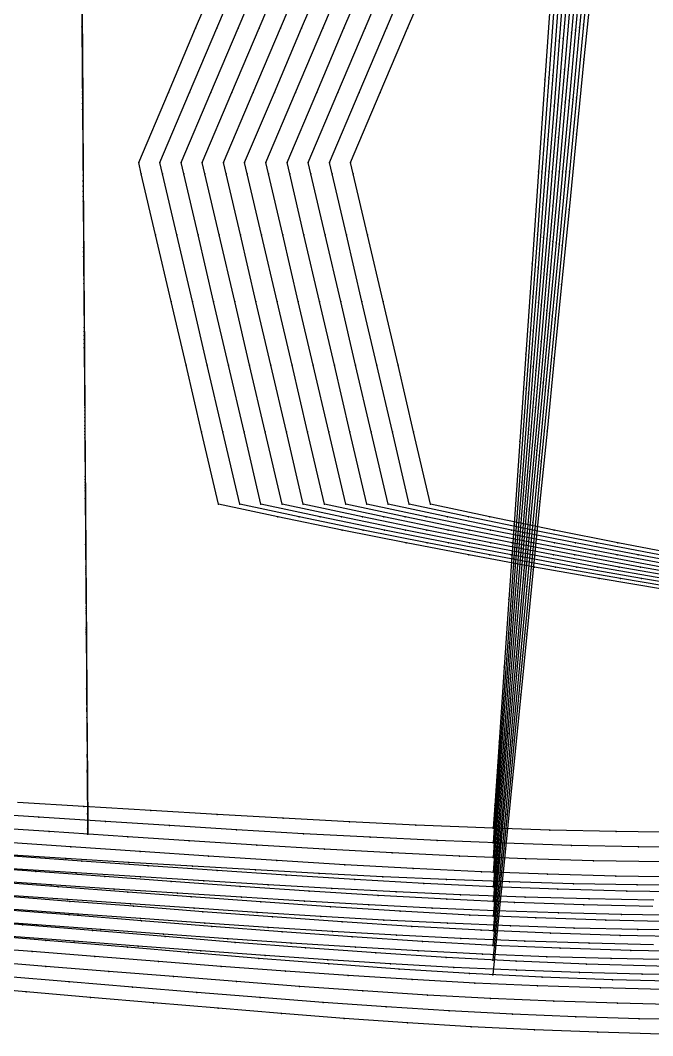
# Model space of a CAD drawing. Extents: x -2408 to 1029, y -526 to 2095.
# Drawn here: x -390.9 to -239.5, y -521.3 to -278.4 of the extents above; entities that cross this region are included whole.
import ezdxf

# ---------------------------------------------------------------- set-up
doc = ezdxf.new("R2010")
doc.units = 0

# ---------------------------------------------------------------- blocks, each defined once
blk = doc.blocks.new(' -30')
at = {"layer": '1'}
blk.add_lwpolyline([(-221.079458, -312.526609), (-236.305912, -312.373558), (-251.598508, -312.072147), (-266.88772, -311.630837), (-281.983351, -311.066357), (-297.263212, -310.381225), (-312.477629, -309.606419), (-327.749207, -308.758059), (-342.760814, -307.877856), (-358.028087, -306.955621), (-373.159335, -306.029753), (-388.425717, -305.092813)], dxfattribs=at)
at = {"layer": '14'}
blk.add_lwpolyline([(-225.498006, -299.797372), (-241.382042, -299.587754), (-257.263122, -299.219845), (-270.830917, -298.787241), (-289.345211, -298.036239), (-305.208157, -297.27015), (-321.066482, -296.417223), (-336.921449, -295.502206), (-352.774335, -294.549846), (-368.822548, -293.571679), (-384.674062, -292.600278)], dxfattribs=at)
at = {"layer": '2'}
for p in [(-355.685272, -139.506483), (-355.685272, -139.506483), (-336.560745, -221.276855), (-336.560745, -221.276855), (-270.811558, -298.787918), (-367.873306, -300.229836)]:
    blk.add_point(p, dxfattribs=at)
at = {"layer": '3'}
for p in [(-369.253969, -107.066139), (-342.052132, -107.416397), (-258.429068, -119.720211), (-348.576922, -122.774639), (-369.112463, -126.863799), (-355.048966, -142.227126), (-259.951754, -141.740336), (-368.973188, -146.349275), (-351.629455, -156.847865), (-261.474439, -163.760443), (-368.83726, -165.366439), (-347.906597, -172.765615), (-368.705795, -183.759273), (-262.970281, -185.392358), (-344.339424, -188.01771), (-368.579908, -201.371646), (-340.616566, -203.935458), (-264.412433, -206.247836), (-368.460716, -218.047468), (-322.368478, -224.291877), (-306.992465, -227.457526), (-265.77405, -225.938686), (-291.672102, -230.516738), (-368.349333, -233.630645), (-276.671849, -233.412617), (-260.948985, -236.325204), (-245.413768, -239.056234), (-267.028291, -244.076713), (-368.199343, -254.61524), (-268.148308, -260.273691), (-368.0732, -272.263373), (-269.386474, -278.179268), (-367.974671, -286.048234), (-368.822548, -293.571679), (-270.434573, -293.336208), (-352.774335, -294.549846), (-336.921449, -295.502206), (-321.066482, -296.417223), (-305.208157, -297.27015), (-289.345211, -298.036239), (-270.830917, -298.787241), (-367.882046, -299.007114), (-257.263122, -299.219845), (-241.382042, -299.587754), (-373.159335, -306.029753), (-358.028087, -306.955621), (-342.760814, -307.877856), (-327.749207, -308.758059), (-312.477629, -309.606419), (-297.263212, -310.381225), (-281.983351, -311.066357), (-266.88772, -311.630837), (-251.598508, -312.072147), (-236.305912, -312.373558)]:
    blk.add_point(p, dxfattribs=at)
at = {"layer": '8'}
for points in [[(-370.332467, 43.822679), (-370.213274, 27.146873), (-370.087388, 9.5345), (-369.955922, -8.858333), (-369.819995, -27.875516), (-369.68072, -47.360992), (-369.539213, -67.158653), (-369.396591, -87.112386), (-369.253969, -107.066139), (-369.112463, -126.863799), (-368.973188, -146.349275), (-368.83726, -165.366439), (-368.705795, -183.759273), (-368.579908, -201.371646), (-368.460716, -218.047468), (-368.349333, -233.630645), (-368.199343, -254.61524), (-368.0732, -272.263373), (-367.974671, -286.048234), (-367.882046, -299.007114), (-367.873306, -300.229836)], [(-249.091949, 15.307263), (-250.517034, -5.301401), (-251.7552, -23.206977), (-252.875217, -39.403948), (-254.129457, -57.541968), (-255.491074, -77.232818), (-256.933227, -98.088314), (-258.429068, -119.720211), (-259.951754, -141.740336), (-261.474439, -163.760443), (-262.970281, -185.392358), (-264.412433, -206.247836), (-265.77405, -225.938686), (-267.028291, -244.076713), (-268.148308, -260.273691), (-269.386474, -278.179268), (-270.434573, -293.336208), (-270.811558, -298.787918)], [(-355.685272, -139.506483), (-348.576922, -122.774639), (-342.052132, -107.416397), (-335.8002, -92.700416), (-329.941059, -78.908997), (-323.969141, -64.852121), (-322.167053, -60.610313)], [(-336.560745, -221.276855), (-340.616566, -203.935458), (-344.339424, -188.01771), (-347.906597, -172.765615), (-351.629455, -156.847865), (-355.048966, -142.227126), (-355.685272, -139.506483)], [(-166.634769, -251.123543), (-182.830753, -248.856042), (-198.130621, -246.609965), (-213.177537, -244.311816), (-229.812285, -241.661319), (-245.413768, -239.056234), (-260.948985, -236.325204), (-276.671849, -233.412617), (-291.672102, -230.516738), (-306.992465, -227.457526), (-322.368478, -224.291877), (-336.560745, -221.276855)]]:
    blk.add_lwpolyline(points, dxfattribs=at)
blk = doc.blocks.new(' -31')
at = {"layer": '1'}
blk.add_lwpolyline([(-232.359318, -315.984525), (-247.79385, -315.699055), (-263.169757, -315.266989), (-278.596296, -314.6952), (-294.010908, -313.998967), (-309.427135, -313.197615), (-324.674553, -312.325919), (-340.083135, -311.390266), (-355.240609, -310.441104), (-370.646631, -309.464332), (-386.065395, -308.481187)], dxfattribs=at)
at = {"layer": '14'}
blk.add_lwpolyline([(-219.939277, -303.403216), (-235.989395, -303.228985), (-252.036828, -302.889959), (-268.079188, -302.393054), (-284.193062, -301.743583), (-300.221537, -300.969655), (-316.244641, -300.095426), (-332.263749, -299.147884), (-348.280214, -298.154016), (-363.594789, -297.184995), (-379.609548, -296.167345), (-395.623802, -295.14478)], dxfattribs=at)
at = {"layer": '2'}
for p in [(-350.605278, -139.506483), (-350.605278, -139.506483), (-331.480751, -221.276855), (-331.480751, -221.276855), (-367.873306, -300.229836), (-270.811558, -302.293129)]:
    blk.add_point(p, dxfattribs=at)
at = {"layer": '3'}
for p in [(-336.972144, -107.416392), (-257.487822, -119.228744), (-343.496931, -122.774636), (-369.112463, -125.438093), (-349.968972, -142.227126), (-259.126252, -141.740322), (-368.973188, -145.083808), (-346.54946, -156.847865), (-260.220324, -156.772558), (-368.83726, -164.257396), (-261.305836, -171.687183), (-342.826603, -172.765615), (-368.705795, -182.801482), (-339.259429, -188.01771), (-262.899335, -193.581419), (-368.579908, -200.558689), (-335.536572, -203.935458), (-264.425436, -214.549616), (-368.460715, -217.371643), (-317.288484, -224.291877), (-301.912471, -227.457526), (-286.592108, -230.516738), (-368.349333, -233.082968), (-271.591854, -233.412617), (-265.855252, -234.194881), (-255.868991, -236.325204), (-240.333774, -239.056234), (-368.246875, -247.535287), (-267.159901, -252.120389), (-368.112365, -266.508852), (-268.310493, -267.929205), (-368.004214, -281.764444), (-269.555052, -285.029088), (-379.609548, -296.167345), (-367.907521, -295.403656), (-363.594789, -297.184995), (-348.280214, -298.154016), (-270.549095, -298.686962), (-332.263749, -299.147884), (-316.244641, -300.095426), (-300.221537, -300.969655), (-284.193062, -301.743583), (-268.079188, -302.393054), (-252.036828, -302.889959), (-235.989395, -303.228985), (-370.646631, -309.464332), (-355.240609, -310.441104), (-340.083135, -311.390266), (-324.674553, -312.325919), (-309.427135, -313.197615), (-294.010908, -313.998967), (-278.596296, -314.6952), (-263.169757, -315.266989), (-247.79385, -315.699055)]:
    blk.add_point(p, dxfattribs=at)
at = {"layer": '8'}
for points in [[(-370.332467, 46.652038), (-370.213274, 29.839083), (-370.087387, 12.081875), (-369.955922, -6.462212), (-369.819994, -25.635782), (-369.68072, -45.281497), (-369.539213, -65.241963), (-369.396591, -85.359785), (-369.253969, -105.477627), (-369.112463, -125.438093), (-368.973188, -145.083808), (-368.83726, -164.257396), (-368.705795, -182.801482), (-368.579908, -200.558689), (-368.460715, -217.371643), (-368.349333, -233.082968), (-368.246875, -247.535287), (-368.112365, -266.508852), (-368.004214, -281.764444), (-367.907521, -295.403656), (-367.873306, -300.229836)], [(-247.440948, 18.812463), (-248.974359, -2.25617), (-250.306644, -20.561388), (-251.511798, -37.119862), (-252.861378, -55.662707), (-254.326498, -75.793048), (-255.878275, -97.114022), (-257.487822, -119.228744), (-259.126252, -141.740322), (-260.220324, -156.772558), (-261.305836, -171.687183), (-262.899335, -193.581419), (-264.425436, -214.549616), (-265.855252, -234.194881), (-267.159901, -252.120389), (-268.310493, -267.929205), (-269.555052, -285.029088), (-270.549095, -298.686962), (-270.811558, -302.293129)], [(-350.605278, -139.506483), (-343.496931, -122.774636), (-336.972144, -107.416392), (-330.720215, -92.70041), (-324.861077, -78.908991), (-318.889163, -64.852117), (-317.087078, -60.610313)], [(-331.480751, -221.276855), (-335.536572, -203.935458), (-339.259429, -188.01771), (-342.826603, -172.765615), (-346.54946, -156.847865), (-349.968972, -142.227126), (-350.605278, -139.506483)], [(-161.554775, -251.123543), (-177.750759, -248.856042), (-193.050627, -246.609965), (-208.097543, -244.311816), (-224.732291, -241.661319), (-240.333774, -239.056234), (-255.868991, -236.325204), (-271.591854, -233.412617), (-286.592108, -230.516738), (-301.912471, -227.457526), (-317.288484, -224.291877), (-331.480751, -221.276855)]]:
    blk.add_lwpolyline(points, dxfattribs=at)
blk = doc.blocks.new(' -32')
at = {"layer": '1'}
blk.add_lwpolyline([(-224.958535, -319.632813), (-240.090872, -319.407763), (-255.130042, -319.03929), (-270.255401, -318.528109), (-285.427385, -317.881659), (-300.542075, -317.119438), (-315.972145, -316.244473), (-331.077609, -315.318585), (-346.409663, -314.335485), (-361.511141, -313.346831), (-376.612028, -312.349246), (-392.062592, -311.327131)], dxfattribs=at)
at = {"layer": '14'}
blk.add_lwpolyline([(-230.541683, -306.865451), (-246.755519, -306.558445), (-262.96451, -306.085646), (-278.826085, -305.466859), (-295.02044, -304.692243), (-311.208584, -303.802179), (-327.392006, -302.82596), (-343.572197, -301.792879), (-358.258268, -300.830447), (-377.132435, -299.587055), (-393.309773, -298.517615)], dxfattribs=at)
at = {"layer": '2'}
for p in [(-345.525284, -139.506483), (-345.525284, -139.506483), (-326.400757, -221.276855), (-326.400757, -221.276855), (-367.873306, -300.229836), (-270.811558, -305.798321)]:
    blk.add_point(p, dxfattribs=at)
at = {"layer": '3'}
for p in [(-331.892144, -107.416397), (-256.546576, -118.737277), (-338.416933, -122.774639), (-369.112463, -124.012412), (-257.7145, -134.052625), (-344.888978, -142.227126), (-368.973188, -143.818365), (-258.887006, -149.428053), (-341.469466, -156.847865), (-368.83726, -163.14834), (-260.054931, -164.7434), (-337.746609, -172.765615), (-368.705795, -181.843678), (-261.20911, -179.878509), (-334.179435, -188.01771), (-262.340382, -194.713218), (-368.579908, -199.74572), (-330.456578, -203.935458), (-263.974293, -216.139193), (-368.460715, -216.695807), (-312.208475, -224.291882), (-296.832457, -227.457534), (-281.512092, -230.516747), (-368.349333, -232.535279), (-266.511837, -233.412627), (-265.505117, -236.213355), (-250.788973, -236.325215), (-235.253757, -239.056245), (-368.246875, -247.105478), (-266.901932, -254.530213), (-368.112365, -266.23381), (-268.133807, -270.684167), (-368.004213, -281.613841), (-269.466287, -288.157381), (-367.907521, -295.364287), (-377.132435, -299.587055), (-358.258268, -300.830447), (-343.572197, -301.792879), (-327.392006, -302.82596), (-270.530553, -302.113426), (-311.208584, -303.802179), (-295.02044, -304.692243), (-278.826085, -305.466859), (-262.96451, -306.085646), (-246.755519, -306.558445), (-376.612028, -312.349246), (-361.511141, -313.346831), (-346.409663, -314.335485), (-331.077609, -315.318585), (-315.972145, -316.244473), (-300.542075, -317.119438), (-285.427385, -317.881659), (-270.255401, -318.528109), (-255.130042, -319.03929), (-240.090872, -319.407763)]:
    blk.add_point(p, dxfattribs=at)
at = {"layer": '8'}
for points in [[(-370.332467, 49.481394), (-370.213274, 32.531306), (-370.087387, 14.629262), (-369.955922, -4.066078), (-369.819994, -23.396054), (-369.680719, -43.202007), (-369.539213, -63.32526), (-369.396591, -83.60721), (-369.253969, -103.88914), (-369.112463, -124.012412), (-368.973188, -143.818365), (-368.83726, -163.14834), (-368.705795, -181.843678), (-368.579908, -199.74572), (-368.460715, -216.695807), (-368.349333, -232.535279), (-368.246875, -247.105478), (-368.112365, -266.23381), (-368.004213, -281.613841), (-367.907521, -295.364287), (-367.873306, -300.229836)], [(-245.789948, 22.317662), (-247.431685, 0.789055), (-248.858088, -17.915799), (-250.148379, -34.835779), (-251.5933, -53.783461), (-253.161923, -74.35329), (-254.823324, -96.139745), (-256.546576, -118.737277), (-257.7145, -134.052625), (-258.887006, -149.428053), (-260.054931, -164.7434), (-261.20911, -179.878509), (-262.340382, -194.713218), (-263.974293, -216.139193), (-265.505117, -236.213355), (-266.901932, -254.530213), (-268.133807, -270.684167), (-269.466287, -288.157381), (-270.530553, -302.113426), (-270.811558, -305.798321)], [(-345.525284, -139.506483), (-338.416933, -122.774639), (-331.892144, -107.416397), (-325.640212, -92.700416), (-319.781071, -78.908997), (-313.809153, -64.852121), (-312.007065, -60.610313)], [(-326.400757, -221.276855), (-330.456578, -203.935458), (-334.179435, -188.01771), (-337.746609, -172.765615), (-341.469466, -156.847865), (-344.888978, -142.227126), (-345.525284, -139.506483)], [(-156.474762, -251.123543), (-172.670744, -248.856046), (-187.970611, -246.609971), (-203.017526, -244.311824), (-219.652273, -241.661329), (-235.253757, -239.056245), (-250.788973, -236.325215), (-266.511837, -233.412627), (-281.512092, -230.516747), (-296.832457, -227.457534), (-312.208475, -224.291882), (-326.400757, -221.276855)]]:
    blk.add_lwpolyline(points, dxfattribs=at)
blk = doc.blocks.new(' -33')
at = {"layer": '1'}
blk.add_lwpolyline([(-220.881691, -323.237825), (-236.151977, -323.032284), (-251.366381, -322.678641), (-266.629784, -322.176643), (-281.724085, -321.5385), (-296.976042, -320.76472), (-312.096048, -319.8943), (-327.337614, -318.938918), (-342.352205, -317.947963), (-357.588725, -316.915788), (-372.742656, -315.878392), (-387.978463, -314.83589)], dxfattribs=at)
at = {"layer": '14'}
blk.add_lwpolyline([(-225.038908, -310.495855), (-241.419197, -310.223581), (-257.794919, -309.778948), (-273.558501, -309.189626), (-289.91906, -308.42002), (-306.272482, -307.51845), (-322.620351, -306.516631), (-338.964327, -305.446271), (-355.305994, -304.339087), (-371.877439, -303.2079), (-388.217821, -302.090904)], dxfattribs=at)
at = {"layer": '2'}
for p in [(-340.445251, -139.506483), (-340.445251, -139.506483), (-321.320724, -221.276855), (-321.320724, -221.276855), (-367.873306, -300.229836), (-270.811558, -309.303532)]:
    blk.add_point(p, dxfattribs=at)
at = {"layer": '3'}
for p in [(-326.812123, -107.416388), (-254.987718, -110.485866), (-369.112463, -122.586692), (-333.336907, -122.774634), (-256.226601, -126.051733), (-368.973188, -142.552883), (-339.808945, -142.227126), (-257.475252, -141.740326), (-336.389434, -156.847865), (-258.723902, -157.42892), (-368.83726, -162.039247), (-332.666576, -172.765615), (-259.962785, -172.994787), (-368.705795, -180.885839), (-329.099403, -188.01771), (-261.182132, -188.3152), (-368.579908, -198.932717), (-325.376546, -203.935458), (-262.372177, -203.26745), (-368.460715, -216.01997), (-307.128473, -224.291874), (-264.080931, -224.736985), (-291.752464, -227.457523), (-276.432103, -230.516735), (-368.349333, -231.98759), (-261.431851, -233.412614), (-245.708988, -236.325202), (-265.668809, -244.687776), (-368.246875, -246.675668), (-267.102846, -262.705647), (-368.112365, -265.958768), (-268.350071, -278.376337), (-368.004214, -281.46322), (-367.907521, -295.324925), (-269.665469, -294.903566), (-371.877439, -303.2079), (-355.305994, -304.339087), (-338.964327, -305.446271), (-322.620351, -306.516631), (-306.272482, -307.51845), (-289.91906, -308.42002), (-273.558501, -309.189626), (-257.794919, -309.778948), (-241.419197, -310.223581), (-372.742656, -315.878392), (-357.588725, -316.915788), (-342.352205, -317.947963), (-327.337614, -318.938918), (-312.096048, -319.8943), (-296.976042, -320.76472), (-281.724085, -321.5385), (-266.629784, -322.176643), (-251.366381, -322.678641), (-236.151977, -323.032284)]:
    blk.add_point(p, dxfattribs=at)
at = {"layer": '8'}
for points in [[(-370.332467, 52.310766), (-370.213274, 35.223545), (-370.087388, 17.176667), (-369.955922, -1.669943), (-369.819994, -21.156306), (-369.680719, -41.122498), (-369.539213, -61.408575), (-369.396591, -81.854595), (-369.253969, -102.300615), (-369.112463, -122.586692), (-368.973188, -142.552883), (-368.83726, -162.039247), (-368.705795, -180.885839), (-368.579908, -198.932717), (-368.460715, -216.01997), (-368.349333, -231.98759), (-368.246875, -246.675668), (-368.112365, -265.958768), (-368.004214, -281.46322), (-367.907521, -295.324925), (-367.873306, -300.229836)], [(-244.138947, 25.822864), (-245.889011, 3.834284), (-247.409532, -15.270209), (-248.784961, -32.551696), (-250.325221, -51.904208), (-251.997346, -72.913517), (-253.768371, -95.165453), (-254.987718, -110.485866), (-256.226601, -126.051733), (-257.475252, -141.740326), (-258.723902, -157.42892), (-259.962785, -172.994787), (-261.182132, -188.3152), (-262.372177, -203.26745), (-264.080931, -224.736985), (-265.668809, -244.687776), (-267.102846, -262.705647), (-268.350071, -278.376337), (-269.665469, -294.903566), (-270.811558, -309.303532)], [(-340.445251, -139.506483), (-333.336907, -122.774634), (-326.812123, -107.416388), (-320.560197, -92.700404), (-314.701063, -78.908985), (-308.729153, -64.852113), (-306.927071, -60.610313)], [(-321.320724, -221.276855), (-325.376546, -203.935458), (-329.099403, -188.01771), (-332.666576, -172.765615), (-336.389434, -156.847865), (-339.808945, -142.227126), (-340.445251, -139.506483)], [(-151.394768, -251.123543), (-167.590753, -248.856042), (-182.890622, -246.609964), (-197.937539, -244.311815), (-214.572287, -241.661318), (-230.173771, -239.056233), (-245.708988, -236.325202), (-261.431851, -233.412614), (-276.432103, -230.516735), (-291.752464, -227.457523), (-307.128473, -224.291874), (-321.320724, -221.276855)]]:
    blk.add_lwpolyline(points, dxfattribs=at)
blk = doc.blocks.new(' -34')
at = {"layer": '1'}
blk.add_lwpolyline([(-232.398229, -326.653351), (-247.786278, -326.313968), (-263.187878, -325.821008), (-278.5517, -325.17648), (-293.941064, -324.390174), (-309.247768, -323.493865), (-324.625365, -322.506073), (-339.819129, -321.472774), (-355.190724, -320.395933), (-370.15938, -319.335385), (-385.530221, -318.247969)], dxfattribs=at)
at = {"layer": '14'}
blk.add_lwpolyline([(-222.238975, -314.093077), (-238.78523, -313.828165), (-255.326717, -313.385329), (-270.830914, -312.808043), (-287.356696, -312.024924), (-303.874544, -311.097195), (-320.386237, -310.05905), (-336.893554, -308.944686), (-353.398217, -307.7883), (-369.264324, -306.666958), (-385.767575, -305.500612)], dxfattribs=at)
at = {"layer": '2'}
for p in [(-335.365257, -139.506483), (-335.365257, -139.506483), (-316.240749, -221.276855), (-316.240749, -221.276855), (-367.873306, -300.229836), (-270.811558, -312.808723)]:
    blk.add_point(p, dxfattribs=at)
at = {"layer": '3'}
for p in [(-321.732129, -107.416388), (-254.008244, -109.832075), (-369.112463, -121.161008), (-328.256913, -122.774634), (-255.323811, -125.723547), (-368.973188, -141.287438), (-334.728952, -142.227123), (-256.649752, -141.740332), (-331.309445, -156.847861), (-257.975693, -157.757118), (-368.83726, -160.930188), (-327.586591, -172.765611), (-259.29126, -173.64859), (-368.705795, -179.928033), (-324.019421, -188.017707), (-260.586084, -189.289493), (-368.579908, -198.119746), (-320.296567, -203.935457), (-261.84979, -204.554513), (-368.460715, -215.344131), (-263.072007, -219.318355), (-302.048475, -224.291878), (-286.672459, -227.457528), (-271.352096, -230.51674), (-368.349333, -231.439899), (-256.351841, -233.412619), (-240.628978, -236.325205), (-264.80485, -240.25033), (-368.246875, -246.245857), (-266.385993, -259.349846), (-368.112365, -265.683725), (-267.780435, -276.194096), (-368.004214, -281.312598), (-268.953167, -290.36018), (-367.907521, -295.285564), (-270.11142, -304.351371), (-369.264324, -306.666958), (-353.398217, -307.7883), (-336.893554, -308.944686), (-320.386237, -310.05905), (-303.874544, -311.097195), (-287.356696, -312.024924), (-270.830914, -312.808043), (-255.326717, -313.385329), (-238.78523, -313.828165), (-370.15938, -319.335385), (-355.190724, -320.395933), (-339.819129, -321.472774), (-324.625365, -322.506073), (-309.247768, -323.493865), (-293.941064, -324.390174), (-278.5517, -325.17648), (-263.187878, -325.821008), (-247.786278, -326.313968)]:
    blk.add_point(p, dxfattribs=at)
at = {"layer": '8'}
for points in [[(-370.213274, 37.915768), (-370.087388, 19.724055), (-369.955922, 0.726193), (-369.819994, -18.916558), (-369.68072, -39.042988), (-369.539213, -59.491889), (-369.396591, -80.101979), (-369.253969, -100.712126), (-369.112463, -121.161008), (-368.973188, -141.287438), (-368.83726, -160.930188), (-368.705795, -179.928033), (-368.579908, -198.119746), (-368.460715, -215.344131), (-368.349333, -231.439899), (-368.246875, -246.245857), (-368.112365, -265.683725), (-368.004214, -281.312598), (-367.907521, -295.285564), (-367.873306, -300.229836)], [(-242.487946, 29.328063), (-244.346337, 6.879511), (-245.960977, -12.624626), (-247.421543, -30.267621), (-249.057143, -50.024955), (-250.83277, -71.473753), (-252.71342, -94.191172), (-254.008244, -109.832075), (-255.323811, -125.723547), (-256.649752, -141.740332), (-257.975693, -157.757118), (-259.29126, -173.64859), (-260.586084, -189.289493), (-261.84979, -204.554513), (-263.072007, -219.318355), (-264.80485, -240.25033), (-266.385993, -259.349846), (-267.780435, -276.194096), (-268.953167, -290.36018), (-270.11142, -304.351371), (-270.811558, -312.808723)], [(-335.365257, -139.506483), (-328.256913, -122.774634), (-321.732129, -107.416388), (-315.480203, -92.700404), (-309.621068, -78.908985), (-303.649159, -64.852113), (-301.847076, -60.610313)], [(-316.240749, -221.276855), (-320.296567, -203.935457), (-324.019421, -188.017707), (-327.586591, -172.765611), (-331.309445, -156.847861), (-334.728952, -142.227123), (-335.365257, -139.506483)], [(-146.314764, -251.123543), (-162.510747, -248.856043), (-177.810615, -246.609965), (-192.85753, -244.311817), (-209.492278, -241.66132), (-225.093761, -239.056236), (-240.628978, -236.325205), (-256.351841, -233.412619), (-271.352096, -230.51674), (-286.672459, -227.457528), (-302.048475, -224.291878), (-316.240749, -221.276855)]]:
    blk.add_lwpolyline(points, dxfattribs=at)
blk = doc.blocks.new(' -35')
at = {"layer": '1'}
blk.add_lwpolyline([(-227.188538, -330.296293), (-242.564569, -329.991982), (-257.969244, -329.531518), (-273.340072, -328.912854), (-288.732317, -328.142923), (-303.730277, -327.2701), (-319.109474, -326.275155), (-334.311362, -325.221521), (-349.682815, -324.113959), (-364.688368, -323.015634), (-380.058656, -321.892006), (-395.429036, -320.769594)], dxfattribs=at)
at = {"layer": '14'}
blk.add_lwpolyline([(-232.571452, -317.504998), (-249.109769, -317.109412), (-265.641273, -316.532328), (-281.844903, -315.789461), (-298.358634, -314.872752), (-314.865305, -313.830444), (-331.366799, -312.698138), (-347.864946, -311.511442), (-363.762553, -310.349417), (-380.258736, -309.144425), (-396.754401, -307.938803)], dxfattribs=at)
at = {"layer": '2'}
for p in [(-330.285263, -139.506483), (-330.285263, -139.506483), (-311.160736, -221.276855), (-311.160736, -221.276855), (-367.873306, -300.229836), (-270.811558, -316.313934)]:
    blk.add_point(p, dxfattribs=at)
at = {"layer": '3'}
for p in [(-316.652129, -107.416392), (-253.722836, -117.262846), (-369.112463, -119.735286), (-323.176916, -122.774636), (-255.121949, -133.559853), (-368.973188, -140.021991), (-329.648957, -142.227126), (-256.526553, -149.92081), (-326.229445, -156.847865), (-368.83726, -159.821128), (-257.925666, -166.217818), (-322.506588, -172.765615), (-368.705795, -178.970225), (-259.308315, -182.323052), (-318.939414, -188.01771), (-368.579908, -197.306773), (-260.663519, -198.108596), (-315.216557, -203.935458), (-261.980308, -213.446678), (-368.460715, -214.668292), (-296.96848, -224.291875), (-281.592471, -227.457524), (-263.247697, -228.209348), (-266.272111, -230.516736), (-368.349333, -230.892208), (-251.271859, -233.412615), (-235.548997, -236.325202), (-368.246876, -245.816044), (-265.032149, -248.994827), (-368.112366, -265.408659), (-266.643717, -267.766516), (-368.004214, -281.161993), (-268.045345, -284.092825), (-367.907521, -295.246193), (-269.523585, -301.311504), (-380.258736, -309.144425), (-363.762553, -310.349417), (-347.864946, -311.511442), (-331.366799, -312.698138), (-314.865305, -313.830444), (-298.358634, -314.872752), (-281.844903, -315.789461), (-270.725571, -315.31235), (-265.641273, -316.532328), (-249.109769, -317.109412), (-380.058656, -321.892006), (-364.688368, -323.015634), (-349.682815, -324.113959), (-334.311362, -325.221521), (-319.109474, -326.275155), (-303.730277, -327.2701), (-288.732317, -328.142923), (-273.340072, -328.912854), (-257.969244, -329.531518), (-242.564569, -329.991982)]:
    blk.add_point(p, dxfattribs=at)
at = {"layer": '8'}
for points in [[(-370.213274, 40.607992), (-370.087388, 22.271444), (-369.955922, 3.122329), (-369.819994, -16.676809), (-369.680719, -36.963495), (-369.539213, -57.575183), (-369.396591, -78.3494), (-369.253969, -99.123598), (-369.112463, -119.735286), (-368.973188, -140.021991), (-368.83726, -159.821128), (-368.705795, -178.970225), (-368.579908, -197.306773), (-368.460715, -214.668292), (-368.349333, -230.892208), (-368.246876, -245.816044), (-368.112366, -265.408659), (-368.004214, -281.161993), (-367.907521, -295.246193), (-367.873306, -300.229836)], [(-240.836945, 32.833264), (-242.44851, 14.061596), (-244.044753, -4.531601), (-245.520477, -21.720981), (-247.193789, -41.211876), (-249.027639, -62.572738), (-250.984981, -85.37205), (-252.340186, -101.157612), (-253.722836, -117.262846), (-255.121949, -133.559853), (-256.526553, -149.92081), (-257.925666, -166.217818), (-259.308315, -182.323052), (-260.663519, -198.108596), (-261.980308, -213.446678), (-263.247697, -228.209348), (-265.032149, -248.994827), (-266.643717, -267.766516), (-268.045345, -284.092825), (-269.523585, -301.311504), (-270.725571, -315.31235), (-270.811558, -316.313934)], [(-330.285263, -139.506483), (-323.176916, -122.774636), (-316.652129, -107.416392), (-310.4002, -92.70041), (-304.541062, -78.908991), (-298.569148, -64.852117), (-296.767063, -60.610313)], [(-311.160736, -221.276855), (-315.216557, -203.935458), (-318.939414, -188.01771), (-322.506588, -172.765615), (-326.229445, -156.847865), (-329.648957, -142.227126), (-330.285263, -139.506483)], [(-141.23477, -251.123543), (-157.430757, -248.856042), (-172.730628, -246.609964), (-187.777546, -244.311815), (-204.412296, -241.661318), (-220.01378, -239.056233), (-235.548997, -236.325202), (-251.271859, -233.412615), (-266.272111, -230.516736), (-281.592471, -227.457524), (-296.96848, -224.291875), (-311.160736, -221.276855)]]:
    blk.add_lwpolyline(points, dxfattribs=at)
blk = doc.blocks.new(' -36')
at = {"layer": '1'}
blk.add_lwpolyline([(-80.968142, -299.568461), (-82.125643, -314.786335), (-83.305082, -330.292625), (-99.141903, -331.081537), (-114.155036, -331.812209), (-129.567269, -332.497333), (-144.587641, -333.061371), (-159.612023, -333.50755), (-174.995669, -333.831711), (-190.025621, -334.012844), (-205.04221, -334.055417), (-220.072959, -333.956495), (-235.103038, -333.713633), (-250.129062, -333.322397), (-265.161323, -332.775881), (-280.176087, -332.076688), (-295.37635, -331.229776), (-310.377076, -330.27767), (-325.372055, -329.238628), (-340.762445, -328.112092), (-355.750952, -326.984822), (-371.109986, -325.825073), (-386.098316, -324.695337)], dxfattribs=at)
at = {"layer": '14'}
blk.add_lwpolyline([(-227.125966, -321.159), (-243.831157, -320.799005), (-260.529744, -320.251717), (-276.393075, -319.553865), (-293.073101, -318.644338), (-309.744978, -317.590778), (-326.410742, -316.431364), (-343.072354, -315.204281), (-358.265572, -314.058516), (-374.924507, -312.801369), (-391.582949, -311.545906)], dxfattribs=at)
at = {"layer": '2'}
for p in [(-325.205269, -139.506483), (-325.205269, -139.506483), (-306.080742, -221.276855), (-306.080742, -221.276855), (-367.873306, -300.229836), (-270.811558, -319.819126)]:
    blk.add_point(p, dxfattribs=at)
at = {"layer": '3'}
for p in [(-369.183007, -107.953046), (-311.572135, -107.416392), (-252.049292, -108.524472), (-318.096921, -122.774636), (-253.51823, -125.067175), (-369.042477, -128.584257), (-324.568963, -142.227126), (-254.99875, -141.740326), (-368.904736, -148.805947), (-321.149451, -156.847865), (-256.479271, -158.413477), (-368.7709, -168.454358), (-317.426594, -172.765615), (-257.94821, -174.956199), (-368.642084, -187.365733), (-313.85942, -188.01771), (-259.393985, -191.238064), (-310.136563, -203.935458), (-368.519405, -205.376208), (-260.805016, -207.128642), (-368.403978, -222.322025), (-262.169719, -222.497487), (-291.888475, -224.291877), (-276.512462, -227.457526), (-261.192099, -230.516738), (-246.191845, -233.412617), (-368.296919, -238.039417), (-263.476516, -237.214223), (-368.199343, -252.364535), (-265.302798, -257.781224), (-368.0732, -270.883463), (-266.933636, -276.147211), (-367.974671, -285.348496), (-268.329949, -291.872041), (-367.882046, -298.946789), (-269.759317, -307.96913), (-374.924507, -312.801369), (-358.265572, -314.058516), (-343.072354, -315.204281), (-326.410742, -316.431364), (-309.744978, -317.590778), (-293.073101, -318.644338), (-276.393075, -319.553865), (-260.529744, -320.251717), (-243.831157, -320.799005), (-371.109986, -325.825073), (-355.750952, -326.984822), (-340.762445, -328.112092), (-325.372055, -329.238628), (-310.377076, -330.27767), (-295.37635, -331.229776), (-280.176087, -332.076688), (-265.161323, -332.775881), (-250.129062, -333.322397), (-235.103038, -333.713633)]:
    blk.add_point(p, dxfattribs=at)
at = {"layer": '8'}
for points in [[(-370.273777, 52.182625), (-370.151098, 34.172133), (-370.022282, 15.260775), (-369.888447, -4.387637), (-369.750706, -24.609345), (-369.610175, -45.240538), (-369.467972, -66.117421), (-369.32521, -87.076182), (-369.183007, -107.953046), (-369.042477, -128.584257), (-368.904736, -148.805947), (-368.7709, -168.454358), (-368.642084, -187.365733), (-368.519405, -205.376208), (-368.403978, -222.322025), (-368.296919, -238.039417), (-368.199343, -252.364535), (-368.0732, -270.883463), (-367.974671, -285.348496), (-367.882046, -298.946789), (-367.873306, -300.229836)], [(-239.185944, 36.338463), (-240.886274, 17.189884), (-242.570439, -1.77664), (-244.127446, -19.311158), (-245.892923, -39.193402), (-247.827782, -60.983167), (-249.192486, -76.352029), (-250.603517, -92.242608), (-252.049292, -108.524472), (-253.51823, -125.067175), (-254.99875, -141.740326), (-256.479271, -158.413477), (-257.94821, -174.956199), (-259.393985, -191.238064), (-260.805016, -207.128642), (-262.169719, -222.497487), (-263.476516, -237.214223), (-265.302798, -257.781224), (-266.933636, -276.147211), (-268.329949, -291.872041), (-269.759317, -307.96913), (-270.811558, -319.819126)], [(-325.205269, -139.506483), (-318.096921, -122.774636), (-311.572135, -107.416392), (-305.320206, -92.70041), (-299.461068, -78.908991), (-293.489154, -64.852117), (-291.687069, -60.610313)], [(-306.080742, -221.276855), (-310.136563, -203.935458), (-313.85942, -188.01771), (-317.426594, -172.765615), (-321.149451, -156.847865), (-324.568963, -142.227126), (-325.205269, -139.506483)], [(-136.154766, -251.123543), (-152.35075, -248.856042), (-167.650618, -246.609965), (-182.697534, -244.311816), (-199.332282, -241.661319), (-214.933765, -239.056234), (-230.468982, -236.325204), (-246.191845, -233.412617), (-261.192099, -230.516738), (-276.512462, -227.457526), (-291.888475, -224.291877), (-306.080742, -221.276855)]]:
    blk.add_lwpolyline(points, dxfattribs=at)
blk = doc.blocks.new(' -37')
at = {"layer": '1'}
blk.add_lwpolyline([(-78.206615, -333.801727), (-94.07087, -334.585086), (-109.086264, -335.310046), (-124.104209, -335.978415), (-139.330658, -336.559415), (-154.356535, -337.020699), (-169.482145, -337.362507), (-184.513669, -337.573189), (-200.0298, -337.649394), (-215.062681, -337.581749), (-230.079625, -337.371635), (-245.108459, -337.013104), (-260.133097, -336.498137), (-275.151054, -335.824685), (-290.161797, -335.005671), (-305.530011, -334.034026), (-320.526271, -332.984522), (-335.917759, -331.835962), (-350.905916, -330.678179), (-366.176563, -329.487888), (-381.164088, -328.321985), (-396.497297, -327.130311)], dxfattribs=at)
at = {"layer": '14'}
blk.add_lwpolyline([(-223.671071, -324.777599), (-240.372286, -324.436959), (-257.06692, -323.907354), (-273.611115, -323.189243), (-290.286222, -322.275945), (-306.952502, -321.207878), (-323.612048, -320.024611), (-340.266953, -318.765713), (-356.91931, -317.470753), (-372.143739, -316.284671), (-388.794947, -314.990613)], dxfattribs=at)
at = {"layer": '2'}
for p in [(-320.125275, -139.506483), (-320.125275, -139.506483), (-301.000748, -221.276855), (-301.000748, -221.276855), (-367.873306, -300.229836), (-270.811558, -323.324318)]:
    blk.add_point(p, dxfattribs=at)
at = {"layer": '3'}
for p in [(-369.183007, -106.446178), (-306.49214, -107.416392), (-251.069817, -107.870671), (-313.016927, -122.774636), (-252.61544, -124.738998), (-369.042477, -127.239072), (-319.488968, -142.227126), (-254.173251, -141.74034), (-368.904736, -147.619234), (-316.069457, -156.847865), (-255.731061, -158.741664), (-368.7709, -167.421662), (-312.346599, -172.765615), (-257.276686, -175.610009), (-368.642084, -186.481206), (-308.779426, -188.01771), (-258.797936, -192.212344), (-305.056569, -203.935458), (-368.519405, -204.632826), (-260.282628, -208.415692), (-368.403978, -221.711475), (-286.808473, -224.291878), (-261.718578, -224.087089), (-271.432458, -227.457528), (-256.112094, -230.51674), (-241.11184, -233.412619), (-368.296919, -237.552013), (-263.093594, -239.093472), (-368.199343, -251.98942), (-265.015213, -260.06528), (-368.0732, -270.653467), (-266.731193, -278.792807), (-367.974671, -285.23187), (-268.200398, -294.827138), (-367.882046, -298.936734), (-269.704386, -311.241078), (-372.143739, -316.284671), (-356.91931, -317.470753), (-340.266953, -318.765713), (-323.612048, -320.024611), (-306.952502, -321.207878), (-290.286222, -322.275945), (-273.611115, -323.189243), (-257.06692, -323.907354), (-240.372286, -324.436959), (-381.164088, -328.321985), (-366.176563, -329.487888), (-350.905916, -330.678179), (-335.917759, -331.835962), (-320.526271, -332.984522), (-305.530011, -334.034026), (-290.161797, -335.005671), (-275.151054, -335.824685), (-260.133097, -336.498137), (-245.108459, -337.013104)]:
    blk.add_point(p, dxfattribs=at)
at = {"layer": '8'}
for points in [[(-370.151098, 36.792823), (-370.022282, 17.733261), (-369.888447, -2.069131), (-369.750706, -22.449312), (-369.610176, -43.242187), (-369.467972, -64.282696), (-369.32521, -85.405707), (-369.183007, -106.446178), (-369.042477, -127.239072), (-368.904736, -147.619234), (-368.7709, -167.421662), (-368.642084, -186.481206), (-368.519405, -204.632826), (-368.403978, -221.711475), (-368.296919, -237.552013), (-368.199343, -251.98942), (-368.0732, -270.653467), (-367.974671, -285.23187), (-367.882046, -298.936734), (-367.873306, -300.229836)], [(-237.534943, 39.843662), (-239.324038, 20.318172), (-241.096123, 0.978325), (-242.734414, -16.90134), (-244.592057, -37.174927), (-246.627924, -59.393589), (-248.063873, -75.06497), (-249.548565, -91.268317), (-251.069817, -107.870671), (-252.61544, -124.738998), (-254.173251, -141.74034), (-255.731061, -158.741664), (-257.276686, -175.610009), (-258.797936, -192.212344), (-260.282628, -208.415692), (-261.718578, -224.087089), (-263.093594, -239.093472), (-265.015213, -260.06528), (-266.731193, -278.792807), (-268.200398, -294.827138), (-269.704386, -311.241078), (-270.811558, -323.324318)], [(-320.125275, -139.506483), (-313.016927, -122.774636), (-306.49214, -107.416392), (-300.240211, -92.70041), (-294.381074, -78.908991), (-288.40916, -64.852117), (-286.607075, -60.610313)], [(-301.000748, -221.276855), (-305.056569, -203.935458), (-308.779426, -188.01771), (-312.346599, -172.765615), (-316.069457, -156.847865), (-319.488968, -142.227126), (-320.125275, -139.506483)], [(-131.074762, -251.123543), (-147.270745, -248.856043), (-162.570613, -246.609965), (-177.617529, -244.311817), (-194.252276, -241.66132), (-209.853759, -239.056236), (-225.388976, -236.325205), (-241.11184, -233.412619), (-256.112094, -230.51674), (-271.432458, -227.457528), (-286.808473, -224.291878), (-301.000748, -221.276855)]]:
    blk.add_lwpolyline(points, dxfattribs=at)
blk = doc.blocks.new(' -38')
at = {"layer": '1'}
blk.add_lwpolyline([(-73.108845, -337.309914), (-89.036407, -338.090877), (-104.18516, -338.817551), (-119.336368, -339.489705), (-134.819004, -340.082836), (-149.977889, -340.555754), (-165.194636, -340.912818), (-180.359181, -341.142881), (-195.518846, -341.239769), (-210.685109, -341.197477), (-225.869472, -341.010858), (-241.032163, -340.673878), (-256.229235, -340.175441), (-271.381111, -339.51288), (-286.525415, -338.69472), (-302.006042, -337.712565), (-317.134262, -336.639131), (-332.188029, -335.492538), (-347.30672, -334.294263), (-362.753914, -333.053838), (-377.871486, -331.841428), (-393.234888, -330.611362)], dxfattribs=at)
at = {"layer": '14'}
blk.add_lwpolyline([(-80.846736, -268.664389), (-82.064383, -285.395989), (-83.410477, -303.89259), (-84.959364, -325.175972), (-103.62927, -326.094491), (-120.180972, -326.813851), (-136.378517, -327.425353), (-153.498207, -327.945001), (-170.366479, -328.304537), (-187.238479, -328.503487), (-204.111576, -328.533374), (-220.983138, -328.385723), (-237.850496, -328.05206), (-254.711046, -327.523906), (-270.830938, -326.828851), (-287.671289, -325.904099), (-304.501924, -324.81051), (-321.325083, -323.59032), (-338.143007, -322.285768), (-354.957992, -320.939086), (-372.280916, -319.547715), (-389.094561, -318.202078)], dxfattribs=at)
at = {"layer": '2'}
for p in [(-315.045261, -139.506483), (-315.045261, -139.506483), (-295.920734, -221.276855), (-295.920734, -221.276855), (-367.873306, -300.229836), (-270.811558, -326.829529)]:
    blk.add_point(p, dxfattribs=at)
at = {"layer": '3'}
for p in [(-301.412127, -107.416392), (-250.090352, -107.216863), (-307.936914, -122.774636), (-369.042477, -125.893897), (-251.71266, -124.410817), (-314.408955, -142.227126), (-253.347759, -141.740336), (-368.904736, -146.432533), (-310.989444, -156.847865), (-254.982859, -159.069854), (-368.7709, -166.388941), (-307.266586, -172.765615), (-256.605167, -176.263809), (-368.642084, -185.596723), (-303.699413, -188.01771), (-258.201892, -193.186618), (-368.519405, -203.889486), (-299.976556, -203.935458), (-259.760248, -209.702775), (-368.403978, -221.100934), (-281.728478, -224.291875), (-261.267437, -225.676642), (-266.352469, -227.457524), (-251.03211, -230.516736), (-236.031858, -233.412615), (-368.296919, -237.064645), (-262.710675, -240.972727), (-368.199342, -251.614314), (-264.727634, -262.349369), (-368.0732, -270.423497), (-266.528748, -281.438381), (-367.974671, -285.115248), (-268.070848, -297.782258), (-367.882046, -298.926672), (-269.649455, -314.513036), (-372.280916, -319.547715), (-354.957992, -320.939086), (-338.143007, -322.285768), (-321.325083, -323.59032), (-304.501924, -324.81051), (-287.671289, -325.904099), (-270.830938, -326.828851), (-254.711046, -327.523906), (-237.850496, -328.05206), (-377.871486, -331.841428), (-362.753914, -333.053838), (-347.30672, -334.294263), (-332.188029, -335.492538), (-317.134262, -336.639131), (-302.006042, -337.712565), (-286.525415, -338.69472), (-271.381111, -339.51288), (-256.229235, -340.175441), (-241.032163, -340.673878)]:
    blk.add_point(p, dxfattribs=at)
at = {"layer": '8'}
for points in [[(-370.151098, 39.413502), (-370.022282, 20.205736), (-369.888446, 0.249345), (-369.750706, -20.289309), (-369.610175, -41.243866), (-369.467972, -62.447945), (-369.32521, -83.735243), (-369.183007, -104.939322), (-369.042477, -125.893897), (-368.904736, -146.432533), (-368.7709, -166.388941), (-368.642084, -185.596723), (-368.519405, -203.889486), (-368.403978, -221.100934), (-368.296919, -237.064645), (-368.199342, -251.614314), (-368.0732, -270.423497), (-367.974671, -285.115248), (-367.882046, -298.926672), (-367.873306, -300.229836)], [(-235.883961, 43.348861), (-237.76182, 23.446463), (-239.621825, 3.733288), (-241.341398, -14.491513), (-243.291205, -35.156448), (-245.42808, -57.804012), (-246.935271, -73.777896), (-248.493625, -90.294034), (-250.090352, -107.216863), (-251.71266, -124.410817), (-253.347759, -141.740336), (-254.982859, -159.069854), (-256.605167, -176.263809), (-258.201892, -193.186618), (-259.760248, -209.702775), (-261.267437, -225.676642), (-262.710675, -240.972727), (-264.727634, -262.349369), (-266.528748, -281.438381), (-268.070848, -297.782258), (-269.649455, -314.513036), (-270.811558, -326.829529)], [(-315.045261, -139.506483), (-307.936914, -122.774636), (-301.412127, -107.416392), (-295.160198, -92.70041), (-289.30106, -78.908991), (-283.329147, -64.852117), (-281.527061, -60.610313)], [(-295.920734, -221.276855), (-299.976556, -203.935458), (-303.699413, -188.01771), (-307.266586, -172.765615), (-310.989444, -156.847865), (-314.408955, -142.227126), (-315.045261, -139.506483)], [(-125.994768, -251.123543), (-142.190756, -248.856042), (-157.490626, -246.609964), (-172.537545, -244.311815), (-189.172294, -241.661318), (-204.773779, -239.056233), (-220.308995, -236.325202), (-236.031858, -233.412615), (-251.03211, -230.516736), (-266.352469, -227.457524), (-281.728478, -224.291875), (-295.920734, -221.276855)]]:
    blk.add_lwpolyline(points, dxfattribs=at)
blk = doc.blocks.new(' -39')
at = {"layer": '1'}
blk.add_lwpolyline([(-68.011785, -340.817986), (-83.960582, -341.594764), (-99.111524, -342.317524), (-113.913382, -342.973938), (-129.592892, -343.580628), (-144.753381, -344.06576), (-159.970925, -344.442322), (-175.137054, -344.697914), (-190.275561, -344.824503), (-205.44389, -344.815251), (-220.612687, -344.663927), (-235.778126, -344.362994), (-250.964639, -343.901581), (-266.120132, -343.274724), (-281.26796, -342.485049), (-296.372536, -341.543265), (-311.503045, -340.472779), (-326.570468, -339.314261), (-341.689337, -338.093001), (-357.145262, -336.818644), (-372.261771, -335.568273), (-387.650479, -334.297441)], dxfattribs=at)
at = {"layer": '14'}
blk.add_lwpolyline([(-79.87936, -328.681183), (-98.14022, -329.574564), (-114.434603, -330.284646), (-130.482904, -330.899735), (-147.249324, -331.43062), (-164.112816, -331.823005), (-180.980502, -332.061917), (-197.849736, -332.137332), (-214.717899, -332.039229), (-231.582355, -331.757586), (-248.440439, -331.282381), (-265.289533, -330.603591), (-282.05477, -329.718159), (-298.88165, -328.641845), (-315.699989, -327.421288), (-332.512111, -326.100088), (-349.320393, -324.721841), (-366.674352, -323.2841), (-383.480726, -321.898169), (-400.286632, -320.515133)], dxfattribs=at)
at = {"layer": '2'}
for p in [(-309.965267, -139.506483), (-309.965267, -139.506483), (-290.84074, -221.276855), (-290.84074, -221.276855), (-367.873306, -300.229836), (-270.811558, -330.33474)]:
    blk.add_point(p, dxfattribs=at)
at = {"layer": '3'}
for p in [(-249.110875, -106.563053), (-296.332133, -107.416392), (-302.85692, -122.774636), (-369.042477, -124.54871), (-250.809869, -124.082627), (-309.328961, -142.227126), (-252.522258, -141.740333), (-368.904736, -145.245855), (-305.90945, -156.847865), (-254.234648, -159.398038), (-368.7709, -165.356207), (-302.186592, -172.765615), (-255.933641, -176.917613), (-368.642084, -184.712194), (-298.619419, -188.01771), (-257.605844, -194.160926), (-368.519405, -203.146134), (-294.896561, -203.935458), (-259.237861, -210.989847), (-368.403978, -220.490353), (-276.648473, -224.291877), (-261.27246, -227.457526), (-260.816295, -227.266246), (-245.952097, -230.516738), (-368.296919, -236.577266), (-262.327753, -242.85199), (-368.199343, -251.239173), (-263.758834, -257.60892), (-368.0732, -270.1935), (-265.725459, -277.888233), (-367.974671, -284.998621), (-267.435895, -295.525797), (-367.882046, -298.916617), (-268.844932, -310.055421), (-383.480726, -321.898169), (-366.674352, -323.2841), (-349.320393, -324.721841), (-270.176667, -323.787917), (-332.512111, -326.100088), (-315.699989, -327.421288), (-298.88165, -328.641845), (-282.05477, -329.718159), (-265.289533, -330.603591), (-248.440439, -331.282381), (-372.261771, -335.568273), (-357.145262, -336.818644), (-341.689337, -338.093001), (-326.570468, -339.314261), (-311.503045, -340.472779), (-296.372536, -341.543265), (-281.26796, -342.485049), (-266.120132, -343.274724), (-250.964639, -343.901581), (-235.778126, -344.362994)]:
    blk.add_point(p, dxfattribs=at)
at = {"layer": '8'}
for points in [[(-370.151098, 42.034193), (-370.022282, 22.678223), (-369.888447, 2.567852), (-369.750706, -18.129275), (-369.610175, -39.245532), (-369.467972, -60.613219), (-369.32521, -82.064766), (-369.183007, -103.43249), (-369.042477, -124.54871), (-368.904736, -145.245855), (-368.7709, -165.356207), (-368.642084, -184.712194), (-368.519405, -203.146134), (-368.403978, -220.490353), (-368.296919, -236.577266), (-368.199343, -251.239173), (-368.0732, -270.1935), (-367.974671, -284.998621), (-367.882046, -298.916617), (-367.873306, -300.229836)], [(-234.23296, 46.854062), (-236.199584, 26.574754), (-238.14751, 6.488257), (-239.948365, -12.081686), (-241.99034, -33.137981), (-244.228223, -56.214438), (-245.806656, -72.490819), (-247.438672, -89.31974), (-249.110875, -106.563053), (-250.809869, -124.082627), (-252.522258, -141.740333), (-254.234648, -159.398038), (-255.933641, -176.917613), (-257.605844, -194.160926), (-259.237861, -210.989847), (-260.816295, -227.266246), (-262.327753, -242.85199), (-263.758834, -257.60892), (-265.725459, -277.888233), (-267.435895, -295.525797), (-268.844932, -310.055421), (-270.176667, -323.787917), (-270.811558, -330.33474)], [(-309.965267, -139.506483), (-302.85692, -122.774636), (-296.332133, -107.416392), (-290.080204, -92.70041), (-284.221066, -78.908991), (-278.249152, -64.852117), (-276.447067, -60.610313)], [(-290.84074, -221.276855), (-294.896561, -203.935458), (-298.619419, -188.01771), (-302.186592, -172.765615), (-305.90945, -156.847865), (-309.328961, -142.227126), (-309.965267, -139.506483)], [(-120.914764, -251.123543), (-137.110748, -248.856042), (-152.410616, -246.609965), (-167.457532, -244.311816), (-184.09228, -241.661319), (-199.693763, -239.056234), (-215.22898, -236.325204), (-230.951844, -233.412617), (-245.952097, -230.516738), (-261.27246, -227.457526), (-276.648473, -224.291877), (-290.84074, -221.276855)]]:
    blk.add_lwpolyline(points, dxfattribs=at)
blk = doc.blocks.new(' -40')
at = {"layer": '1'}
blk.add_lwpolyline([(-78.884858, -345.098581), (-94.038029, -345.817426), (-109.228754, -346.488813), (-124.38754, -347.078061), (-139.549709, -347.574096), (-154.750772, -347.968493), (-169.918494, -348.248515), (-185.035321, -348.403784), (-200.205675, -348.426899), (-215.358135, -348.310334), (-230.526272, -348.045559), (-245.701139, -347.622532), (-260.860284, -347.034061), (-276.011818, -346.276698), (-291.258449, -345.345766), (-306.391451, -344.280779), (-321.47393, -343.11358), (-336.593261, -341.872497), (-352.059155, -340.566054), (-367.17452, -339.277857), (-382.593038, -337.965144), (-397.709153, -336.685594)], dxfattribs=at)
at = {"layer": '14'}
blk.add_lwpolyline([(-74.799361, -332.186356), (-92.667467, -333.055488), (-108.708097, -333.755795), (-124.600046, -334.372734), (-141.001946, -334.911093), (-157.860668, -335.33399), (-174.724047, -335.610859), (-191.589448, -335.730274), (-208.454237, -335.680808), (-225.315768, -335.451036), (-242.171415, -335.029532), (-259.018563, -334.404869), (-276.441395, -333.532693), (-293.265035, -332.481262), (-310.078977, -331.267128), (-326.885647, -329.935219), (-343.687526, -328.530458), (-358.272856, -327.286604), (-377.871778, -325.620422), (-394.67039, -324.198484)], dxfattribs=at)
at = {"layer": '2'}
for p in [(-304.885273, -139.506483), (-304.885273, -139.506483), (-285.760746, -221.276855), (-285.760746, -221.276855), (-367.873306, -300.229836), (-270.811558, -333.839912)]:
    blk.add_point(p, dxfattribs=at)
at = {"layer": '3'}
for p in [(-291.252139, -107.416392), (-249.016616, -114.80548), (-369.042477, -123.203521), (-297.776926, -122.774636), (-250.801044, -132.738591), (-304.248967, -142.227126), (-368.904736, -144.059139), (-252.592474, -150.742069), (-300.829455, -156.847865), (-368.7709, -164.323508), (-254.376903, -168.675198), (-297.106598, -172.765615), (-368.642084, -183.827698), (-256.140332, -186.397281), (-293.539424, -188.01771), (-368.519405, -202.40275), (-289.816567, -203.935458), (-257.86876, -203.7676), (-368.403978, -219.8798), (-259.54819, -220.645512), (-271.568479, -224.291877), (-256.192466, -227.457526), (-240.872103, -230.516738), (-368.296919, -236.089886), (-261.164617, -236.890248), (-368.199343, -250.864055), (-262.704046, -252.361178), (-264.152471, -266.917539), (-368.0732, -269.963522), (-367.974671, -284.881993), (-266.12386, -286.729564), (-367.882046, -298.906562), (-267.811746, -303.692456), (-269.539592, -321.056927), (-377.871778, -325.620422), (-358.272856, -327.286604), (-343.687526, -328.530458), (-326.885647, -329.935219), (-310.078977, -331.267128), (-293.265035, -332.481262), (-276.441395, -333.532693), (-259.018563, -334.404869), (-242.171415, -335.029532), (-382.593038, -337.965144), (-367.17452, -339.277857), (-352.059155, -340.566054), (-336.593261, -341.872497), (-321.47393, -343.11358), (-306.391451, -344.280779), (-291.258449, -345.345766), (-276.011818, -346.276698), (-260.860284, -347.034061), (-245.701139, -347.622532)]:
    blk.add_point(p, dxfattribs=at)
at = {"layer": '8'}
for points in [[(-370.151098, 44.654885), (-370.022282, 25.150711), (-369.888446, 4.886342), (-369.750706, -15.969258), (-369.610176, -37.247179), (-369.467972, -58.778492), (-369.32521, -80.394288), (-369.183007, -101.925619), (-369.042477, -123.203521), (-368.904736, -144.059139), (-368.7709, -164.323508), (-368.642084, -183.827698), (-368.519405, -202.40275), (-368.403978, -219.8798), (-368.296919, -236.089886), (-368.199343, -250.864055), (-368.0732, -269.963522), (-367.974671, -284.881993), (-367.882046, -298.906562), (-367.873306, -300.229836)], [(-232.581959, 50.359263), (-234.637348, 29.703046), (-236.673196, 9.243221), (-238.555334, -9.671863), (-240.689475, -31.119512), (-242.228901, -46.590411), (-243.845329, -62.835165), (-245.524758, -79.713059), (-247.253187, -97.083397), (-249.016616, -114.80548), (-250.801044, -132.738591), (-252.592474, -150.742069), (-254.376903, -168.675198), (-256.140332, -186.397281), (-257.86876, -203.7676), (-259.54819, -220.645512), (-261.164617, -236.890248), (-262.704046, -252.361178), (-264.152471, -266.917539), (-266.12386, -286.729564), (-267.811746, -303.692456), (-269.539592, -321.056927), (-270.811558, -333.839912)], [(-304.885273, -139.506483), (-297.776926, -122.774636), (-291.252139, -107.416392), (-285.00021, -92.70041), (-279.141072, -78.908991), (-273.169158, -64.852117), (-271.367073, -60.610313)], [(-285.760746, -221.276855), (-289.816567, -203.935458), (-293.539424, -188.01771), (-297.106598, -172.765615), (-300.829455, -156.847865), (-304.248967, -142.227126), (-304.885273, -139.506483)], [(-115.83477, -251.123543), (-132.030754, -248.856042), (-147.330622, -246.609965), (-162.377538, -244.311816), (-179.012286, -241.661319), (-194.613769, -239.056234), (-210.148986, -236.325204), (-225.871849, -233.412617), (-240.872103, -230.516738), (-256.192466, -227.457526), (-271.568479, -224.291877), (-285.760746, -221.276855)]]:
    blk.add_lwpolyline(points, dxfattribs=at)

msp = doc.modelspace()

# ---------------------------------------------------------------- block references
at = {"layer": '1'}
for name, p in [(' -32', (-6.918598, -172.870121)), (' -38', (-6.951881, -172.870051)), (' -36', (-6.940789, -172.870126)), (' -34', (-6.929678, -172.869999)), (' -39', (-6.957418, -172.869929)), (' -37', (-6.946326, -172.869989)), (' -35', (-6.935229, -172.87)), (' -33', (-6.924133, -172.870029)), (' -40', (-6.962963, -172.869906)), (' -31', (-6.913053, -172.870221)), (' -30', (-6.907502, -172.870213))]:
    msp.add_blockref(name, p, dxfattribs=at)

doc.saveas('drawing.dxf')
